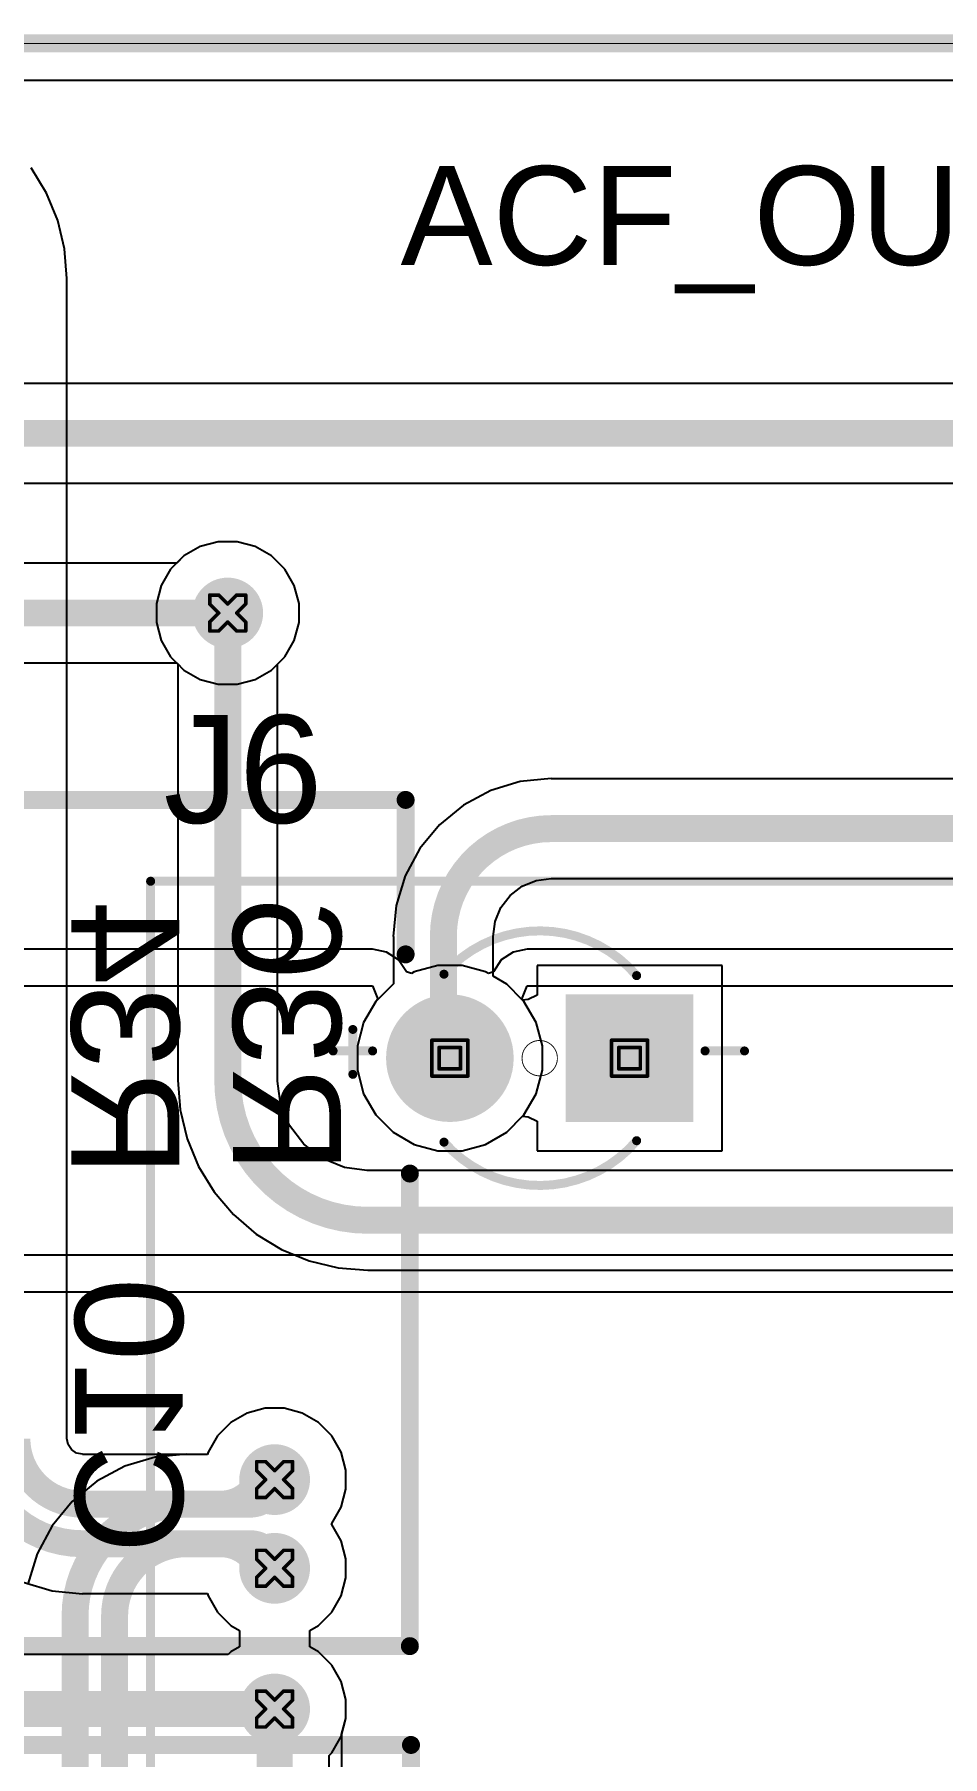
# Model space of a CAD drawing. Header units: inches. Extents: x 0 to 289, y 0 to 168.
# Drawn here: x 106.49 to 119.32, y 75.78 to 100.13 of the extents above; entities that cross this region are included whole.
import ezdxf

# ---------------------------------------------------------------- set-up
doc = ezdxf.new("R2010")
doc.units = ezdxf.units.IN
for name, color, linetype in [('Board Outline', 216, 'Continuous'), ('Bottom Layer', 5, 'Continuous'), ('Bottom Overlay', 54, 'Continuous'), ('Bottom Solder', 6, 'Continuous'), ('Dimension', 6, 'Continuous'), ('Drill Drawing', 1, 'Continuous'), ('Multi-Layer', 9, 'Continuous'), ('Pad Holes', 156, 'Continuous'), ('Top Layer', 1, 'Continuous'), ('Top Overlay', 2, 'Continuous'), ('Top Solder', 216, 'Continuous'), ('Via Holes', 16, 'Continuous')]:
    doc.layers.add(name, color=color, linetype=linetype)
doc.styles.add('Arial', font='', dxfattribs={"height": 0.2})
doc.styles.get('Arial').set_extended_font_data('Arial')

# ---------------------------------------------------------------- blocks, each defined once
blk = doc.blocks.new('TH_LED_3____50')
at = {"layer": 'Bottom Layer'}
blk.add_hatch(color=5, dxfattribs=at).paths.add_polyline_path([(-2.07, 0.8), (-0.47, 0.8), (-0.47, -0.8), (-2.07, -0.8)])
h = blk.add_hatch(color=5, dxfattribs=at)
edge = h.paths.add_edge_path()
edge.add_arc((1.27, 0), 0.8, 0, 360)
at = {"layer": 'Bottom Solder'}
blk.add_hatch(color=6, dxfattribs=at).paths.add_polyline_path([(-2.172, 0.902), (-0.368, 0.902), (-0.368, -0.902), (-2.172, -0.902)])
h = blk.add_hatch(color=6, dxfattribs=at)
edge = h.paths.add_edge_path()
edge.add_arc((1.27, 0), 0.902, 0, 360)
at = {"layer": 'Multi-Layer'}
blk.add_hatch(color=9, dxfattribs=at).paths.add_polyline_path([(-2.07, 0.8), (-0.47, 0.8), (-0.47, -0.8), (-2.07, -0.8)])
h = blk.add_hatch(color=9, dxfattribs=at)
edge = h.paths.add_edge_path()
edge.add_arc((1.27, 0), 0.8, 0, 360)
at = {"layer": 'Pad Holes'}
h = blk.add_hatch(color=7, dxfattribs=at)
edge = h.paths.add_edge_path()
edge.add_arc((-1.27, 0), 0.45, 0, 360)
h = blk.add_hatch(color=7, dxfattribs=at)
edge = h.paths.add_edge_path()
edge.add_arc((1.27, 0), 0.45, 0, 360)
at = {"layer": 'Top Layer'}
blk.add_hatch(color=1, dxfattribs=at).paths.add_polyline_path([(-2.07, 0.8), (-0.47, 0.8), (-0.47, -0.8), (-2.07, -0.8)])
h = blk.add_hatch(color=1, dxfattribs=at)
edge = h.paths.add_edge_path()
edge.add_arc((1.27, 0), 0.8, 0, 360)
at = {"layer": 'Top Solder'}
blk.add_hatch(color=216, dxfattribs=at).paths.add_polyline_path([(-2.172, 0.902), (-0.368, 0.902), (-0.368, -0.902), (-2.172, -0.902)])
h = blk.add_hatch(color=216, dxfattribs=at)
edge = h.paths.add_edge_path()
edge.add_arc((1.27, 0), 0.902, 0, 360)
at = {"layer": 'Top Overlay'}
for points in [[(-1.37, 1.167, 0.127, 0.127, -0.457336), (1.353, 1.187, 0.127, 0.127, 0)], [(2.642, 0.229, 0.127, 0.127, 0), (2.642, -0.406, 0.127, 0.127, 0)], [(-2.337, -0.102, 0.127, 0.127, 0), (-2.896, -0.102, 0.127, 0.127, 0)], [(2.921, -0.102, 0.127, 0.127, 0), (2.362, -0.102, 0.127, 0.127, 0)], [(1.353, -1.187, 0.127, 0.127, -0.457336), (-1.37, -1.167, 0.127, 0.127, 0)]]:
    blk.add_lwpolyline(points, format="xyseb", dxfattribs=at)
for points in [[(-1.402, 1.167, 0.0635, 0.0635, 1), (-1.338, 1.167, 0.0635, 0.0635, 1)], [(1.321, 1.187, 0.0635, 0.0635, 1), (1.385, 1.187, 0.0635, 0.0635, 1)], [(2.61, 0.229, 0.0635, 0.0635, 1), (2.673, 0.229, 0.0635, 0.0635, 1)], [(-2.927, -0.102, 0.0635, 0.0635, 1), (-2.864, -0.102, 0.0635, 0.0635, 1)], [(-2.369, -0.102, 0.0635, 0.0635, 1), (-2.305, -0.102, 0.0635, 0.0635, 1)], [(2.33, -0.102, 0.0635, 0.0635, 1), (2.394, -0.102, 0.0635, 0.0635, 1)], [(2.889, -0.102, 0.0635, 0.0635, 1), (2.953, -0.102, 0.0635, 0.0635, 1)], [(2.61, -0.406, 0.0635, 0.0635, 1), (2.673, -0.406, 0.0635, 0.0635, 1)], [(-1.402, -1.167, 0.0635, 0.0635, 1), (-1.338, -1.167, 0.0635, 0.0635, 1)], [(1.321, -1.187, 0.0635, 0.0635, 1), (1.385, -1.187, 0.0635, 0.0635, 1)]]:
    blk.add_lwpolyline(points, format="xyseb", close=True, dxfattribs=at)
blk = doc.blocks.new('NE8FBV_C5_LED_53')
at = {"layer": 'Top Overlay'}
for points in [[(-12.19, 14.021, 0.127, 0.127, 0), (12.91, 14.021, 0.127, 0.127, 0)], [(-12.19, -16.63, 0.127, 0.127, 0), (-12.19, 14.021, 0.127, 0.127, 0)]]:
    blk.add_lwpolyline(points, format="xyseb", dxfattribs=at)
blk.add_lwpolyline([(-12.222, 14.021, 0.0635, 0.0635, 1), (-12.158, 14.021, 0.0635, 0.0635, 1)], format="xyseb", close=True, dxfattribs=at)
blk.add_lwpolyline([(-12.222, 14.021, 0.0635, 0.0635, 1), (-12.158, 14.021, 0.0635, 0.0635, 1)], format="xyseb", close=True, dxfattribs=at)

msp = doc.modelspace()

# ---------------------------------------------------------------- hatches: boundary and pattern name
at = {"layer": 'Bottom Layer'}
h = msp.add_hatch(color=5, dxfattribs=at)
edge = h.paths.add_edge_path()
edge.add_arc((109.22, 91.948), 0.5, 0, 360)
h = msp.add_hatch(color=5, dxfattribs=at)
edge = h.paths.add_edge_path()
edge.add_arc((109.883, 79.697), 0.5, 0, 360)
h = msp.add_hatch(color=5, dxfattribs=at)
edge = h.paths.add_edge_path()
edge.add_arc((109.883, 78.443), 0.5, 0, 360)
h = msp.add_hatch(color=5, dxfattribs=at)
edge = h.paths.add_edge_path()
edge.add_arc((109.883, 76.454), 0.5, 0, 360)
at = {"layer": 'Top Layer'}
h = msp.add_hatch(color=1, dxfattribs=at)
edge = h.paths.add_edge_path()
edge.add_arc((109.22, 91.948), 0.5, 0, 360)
h = msp.add_hatch(color=1, dxfattribs=at)
edge = h.paths.add_edge_path()
edge.add_arc((109.883, 79.697), 0.5, 0, 360)
h = msp.add_hatch(color=1, dxfattribs=at)
edge = h.paths.add_edge_path()
edge.add_arc((109.883, 78.443), 0.5, 0, 360)
h = msp.add_hatch(color=1, dxfattribs=at)
edge = h.paths.add_edge_path()
edge.add_arc((109.883, 76.454), 0.5, 0, 360)
at = {"layer": 'Via Holes'}
h = msp.add_hatch(color=7, dxfattribs=at)
edge = h.paths.add_edge_path()
edge.add_arc((109.22, 91.948), 0.25, 0, 360)
h = msp.add_hatch(color=7, dxfattribs=at)
edge = h.paths.add_edge_path()
edge.add_arc((109.883, 79.697), 0.25, 0, 360)
h = msp.add_hatch(color=7, dxfattribs=at)
edge = h.paths.add_edge_path()
edge.add_arc((109.883, 78.443), 0.25, 0, 360)
h = msp.add_hatch(color=7, dxfattribs=at)
edge = h.paths.add_edge_path()
edge.add_arc((109.883, 76.454), 0.25, 0, 360)

# ---------------------------------------------------------------- linework, layer by layer
at = {"layer": 'Board Outline'}
msp.add_lwpolyline([(0, 100, 0.254, 0.254, 0), (145.27, 100, 0.254, 0.254, 0)], format="xyseb", dxfattribs=at)
at = {"layer": 'Bottom Layer'}
for p, q in [((82.934, 99.482), (144.752, 99.482)), ((127.459, 95.193), (91.521, 95.193)), ((91.521, 93.783), (127.459, 93.783)), ((108.601, 92.755), (108.499, 92.653)), ((108.831, 92.887), (108.601, 92.755)), ((109.087, 92.956), (108.831, 92.887)), ((109.353, 92.956), (109.087, 92.956)), ((109.609, 92.887), (109.353, 92.956)), ((109.839, 92.755), (109.609, 92.887)), ((110.027, 92.567), (109.839, 92.755)), ((108.499, 92.653), (87.081, 92.653)), ((110.159, 92.337), (110.027, 92.567)), ((110.228, 92.081), (110.159, 92.337)), ((110.228, 91.815), (110.228, 92.081)), ((110.159, 91.559), (110.228, 91.815)), ((110.027, 91.329), (110.159, 91.559)), ((109.839, 91.141), (110.027, 91.329)), ((87.081, 91.243), (108.499, 91.243)), ((108.499, 91.243), (108.601, 91.141)), ((108.601, 91.141), (108.831, 91.009)), ((109.609, 91.009), (109.839, 91.141)), ((108.831, 91.009), (109.087, 90.94)), ((109.087, 90.94), (109.353, 90.94)), ((109.353, 90.94), (109.609, 91.009)), ((111.267, 87.195), (91.862, 87.195)), ((111.465, 87.155), (111.267, 87.195)), ((111.633, 87.043), (111.465, 87.155)), ((113.255, 87.155), (113.087, 87.043)), ((113.453, 87.195), (113.255, 87.155)), ((113.454, 87.195), (113.453, 87.195)), ((126.759, 87.195), (113.454, 87.195)), ((111.745, 86.875), (111.633, 87.043)), ((112.188, 86.963), (111.855, 86.874)), ((112.532, 86.963), (112.188, 86.963)), ((112.865, 86.874), (112.532, 86.963)), ((113.087, 87.043), (112.975, 86.875)), ((91.862, 86.677), (111.267, 86.677)), ((111.267, 86.677), (111.344, 86.489)), ((111.816, 86.851), (111.745, 86.875)), ((111.855, 86.874), (111.816, 86.851)), ((112.904, 86.851), (112.865, 86.874)), ((112.975, 86.875), (112.904, 86.851)), ((113.376, 86.489), (113.453, 86.677)), ((113.453, 86.677), (126.759, 86.677)), ((111.313, 86.458), (111.141, 86.16)), ((111.344, 86.489), (111.313, 86.458)), ((113.407, 86.458), (113.376, 86.489)), ((113.579, 86.16), (113.407, 86.458)), ((111.141, 86.16), (111.052, 85.827)), ((113.668, 85.827), (113.579, 86.16)), ((111.052, 85.827), (111.052, 85.483)), ((113.668, 85.483), (113.668, 85.827)), ((111.052, 85.483), (111.141, 85.15)), ((113.579, 85.15), (113.668, 85.483)), ((111.141, 85.15), (111.313, 84.852)), ((113.407, 84.852), (113.579, 85.15)), ((111.313, 84.852), (111.557, 84.608)), ((113.163, 84.608), (113.407, 84.852)), ((111.557, 84.608), (111.855, 84.436)), ((112.865, 84.436), (113.163, 84.608)), ((111.855, 84.436), (112.188, 84.347)), ((112.188, 84.347), (112.532, 84.347)), ((112.532, 84.347), (112.865, 84.436)), ((126.81, 82.868), (94.377, 82.868)), ((94.377, 82.35), (123.384, 82.35)), ((109.494, 80.637), (109.264, 80.504)), ((109.75, 80.705), (109.494, 80.637)), ((110.016, 80.705), (109.75, 80.705)), ((110.272, 80.637), (110.016, 80.705)), ((110.502, 80.504), (110.272, 80.637)), ((109.264, 80.504), (109.076, 80.316)), ((110.69, 80.316), (110.502, 80.504)), ((109.076, 80.316), (108.944, 80.086)), ((110.822, 80.086), (110.69, 80.316)), ((107.763, 79.885), (107.368, 79.674)), ((108.192, 80.015), (107.763, 79.885)), ((108.638, 80.059), (108.192, 80.015)), ((108.638, 80.054), (108.638, 80.059)), ((108.935, 80.054), (108.638, 80.054)), ((108.944, 80.086), (108.935, 80.054)), ((110.891, 79.83), (110.822, 80.086)), ((107.368, 79.674), (107.022, 79.389)), ((110.891, 79.564), (110.891, 79.83)), ((107.022, 79.389), (106.737, 79.043)), ((110.822, 79.308), (110.891, 79.564)), ((110.69, 79.078), (110.822, 79.308)), ((106.737, 79.043), (106.526, 78.648)), ((110.682, 79.07), (110.69, 79.078)), ((110.69, 79.062), (110.682, 79.07)), ((110.822, 78.832), (110.69, 79.062)), ((106.526, 78.648), (106.396, 78.219)), ((110.891, 78.576), (110.822, 78.832)), ((110.891, 78.31), (110.891, 78.576)), ((110.822, 78.054), (110.891, 78.31)), ((110.69, 77.824), (110.822, 78.054)), ((110.502, 77.637), (110.69, 77.824)), ((110.379, 77.566), (110.502, 77.637)), ((110.379, 77.331), (110.379, 77.566)), ((110.502, 77.261), (110.379, 77.331)), ((110.69, 77.073), (110.502, 77.261)), ((110.822, 76.843), (110.69, 77.073)), ((110.891, 76.587), (110.822, 76.843)), ((110.891, 76.321), (110.891, 76.587)), ((110.83, 76.092), (110.891, 76.321)), ((110.835, 76.084), (110.83, 76.092)), ((110.835, 74.306), (110.835, 76.084)), ((110.835, 76.084), (110.835, 76.084))]:
    msp.add_line(p, q, dxfattribs=at)
for points in [[(90.8, 94.488, 0.381, 0.381, 0), (127.459, 94.488, 0.381, 0.381, 0)], [(86.36, 91.948, 0.381, 0.381, 0), (109.22, 91.948, 0.381, 0.381, 0)], [(109.883, 79.697, 0.381, 0.381, -0.414214), (109.535, 79.35, 0.381, 0.381, 0)], [(107.062, 77.773, 0.381, 0.381, -0.414214), (108.638, 79.35, 0.381, 0.381, 0)], [(108.638, 79.35, 0.381, 0.381, 0), (109.535, 79.35, 0.381, 0.381, 0)], [(107.621, 77.773, 0.381, 0.381, -0.414214), (108.638, 78.791, 0.381, 0.381, 0)], [(108.638, 78.791, 0.381, 0.381, 0), (109.535, 78.791, 0.381, 0.381, 0)], [(109.535, 78.791, 0.381, 0.381, -0.414214), (109.883, 78.443, 0.381, 0.381, 0)], [(107.062, 75.576, 0.381, 0.381, 0), (107.062, 77.773, 0.381, 0.381, 0)], [(107.621, 75.576, 0.381, 0.381, 0), (107.621, 77.773, 0.381, 0.381, 0)], [(109.883, 75.195, 0.508, 0.508, 0), (109.883, 76.454, 0.508, 0.508, 0)]]:
    msp.add_lwpolyline(points, format="xyseb", dxfattribs=at)
for points in [[(109.125, 91.948, 0.191, 0.191, 1), (109.315, 91.948, 0.191, 0.191, 1)], [(109.788, 79.697, 0.191, 0.191, 1), (109.978, 79.697, 0.191, 0.191, 1)], [(108.543, 79.35, 0.191, 0.191, 1), (108.734, 79.35, 0.191, 0.191, 1)], [(108.543, 79.35, 0.191, 0.191, 1), (108.734, 79.35, 0.191, 0.191, 1)], [(109.44, 79.35, 0.191, 0.191, 1), (109.631, 79.35, 0.191, 0.191, 1)], [(109.44, 79.35, 0.191, 0.191, 1), (109.631, 79.35, 0.191, 0.191, 1)], [(108.543, 78.791, 0.191, 0.191, 1), (108.734, 78.791, 0.191, 0.191, 1)], [(108.543, 78.791, 0.191, 0.191, 1), (108.734, 78.791, 0.191, 0.191, 1)], [(109.44, 78.791, 0.191, 0.191, 1), (109.631, 78.791, 0.191, 0.191, 1)], [(109.44, 78.791, 0.191, 0.191, 1), (109.631, 78.791, 0.191, 0.191, 1)], [(109.788, 78.443, 0.191, 0.191, 1), (109.978, 78.443, 0.191, 0.191, 1)], [(106.966, 77.773, 0.191, 0.191, 1), (107.157, 77.773, 0.191, 0.191, 1)], [(106.966, 77.773, 0.191, 0.191, 1), (107.157, 77.773, 0.191, 0.191, 1)], [(107.525, 77.773, 0.191, 0.191, 1), (107.716, 77.773, 0.191, 0.191, 1)], [(107.525, 77.773, 0.191, 0.191, 1), (107.716, 77.773, 0.191, 0.191, 1)], [(109.756, 76.454, 0.254, 0.254, 1), (110.01, 76.454, 0.254, 0.254, 1)]]:
    msp.add_lwpolyline(points, format="xyseb", close=True, dxfattribs=at)
at = {"layer": 'Bottom Overlay'}
for points in [[(87.249, 89.306, 0.254, 0.254, 0), (111.735, 89.306, 0.254, 0.254, 0)], [(111.735, 87.122, 0.254, 0.254, 0), (111.735, 89.306, 0.254, 0.254, 0)], [(111.794, 77.343, 0.254, 0.254, 0), (111.794, 84.024, 0.254, 0.254, 0)], [(87.249, 77.343, 0.254, 0.254, 0), (111.794, 77.343, 0.254, 0.254, 0)], [(96.215, 75.946, 0.254, 0.254, 0), (111.811, 75.946, 0.254, 0.254, 0)], [(111.811, 69.926, 0.254, 0.254, 0), (111.811, 75.946, 0.254, 0.254, 0)]]:
    msp.add_lwpolyline(points, format="xyseb", dxfattribs=at)
for points in [[(111.671, 89.306, 0.127, 0.127, 1), (111.798, 89.306, 0.127, 0.127, 1)], [(111.671, 89.306, 0.127, 0.127, 1), (111.798, 89.306, 0.127, 0.127, 1)], [(111.671, 87.122, 0.127, 0.127, 1), (111.798, 87.122, 0.127, 0.127, 1)], [(111.731, 84.024, 0.127, 0.127, 1), (111.858, 84.024, 0.127, 0.127, 1)], [(111.731, 77.343, 0.127, 0.127, 1), (111.858, 77.343, 0.127, 0.127, 1)], [(111.731, 77.343, 0.127, 0.127, 1), (111.858, 77.343, 0.127, 0.127, 1)], [(111.747, 75.946, 0.127, 0.127, 1), (111.874, 75.946, 0.127, 0.127, 1)], [(111.747, 75.946, 0.127, 0.127, 1), (111.874, 75.946, 0.127, 0.127, 1)]]:
    msp.add_lwpolyline(points, format="xyseb", close=True, dxfattribs=at)
at = {"layer": 'Dimension'}
msp.add_lwpolyline([(0, 100, 0.0127, 0.0127, 0), (145.27, 100, 0.0127, 0.0127, 0)], format="xyseb", dxfattribs=at)
for points in [[(113.88, 85.655, 0.0127, 0.0127, 1), (113.38, 85.655, 0.0127, 0.0127, 1)], [(113.377, 85.655, 0.00635, 0.00635, 1), (113.383, 85.655, 0.00635, 0.00635, 1)], [(113.877, 85.655, 0.00635, 0.00635, 1), (113.883, 85.655, 0.00635, 0.00635, 1)]]:
    msp.add_lwpolyline(points, format="xyseb", close=True, dxfattribs=at)
at = {"layer": 'Drill Drawing'}
for points in [[(108.966, 92.075, 0.0508, 0.0508, 0), (108.966, 92.202, 0.0508, 0.0508, 0)], [(108.966, 92.202, 0.0508, 0.0508, 0), (109.093, 92.202, 0.0508, 0.0508, 0)], [(108.966, 92.075, 0.0508, 0.0508, 0), (109.093, 91.948, 0.0508, 0.0508, 0)], [(109.093, 92.202, 0.0508, 0.0508, 0), (109.22, 92.075, 0.0508, 0.0508, 0)], [(109.22, 92.075, 0.0508, 0.0508, 0), (109.347, 92.202, 0.0508, 0.0508, 0)], [(109.347, 92.202, 0.0508, 0.0508, 0), (109.474, 92.202, 0.0508, 0.0508, 0)], [(109.347, 91.948, 0.0508, 0.0508, 0), (109.474, 92.075, 0.0508, 0.0508, 0)], [(109.474, 92.075, 0.0508, 0.0508, 0), (109.474, 92.202, 0.0508, 0.0508, 0)], [(108.966, 91.821, 0.0508, 0.0508, 0), (109.093, 91.948, 0.0508, 0.0508, 0)], [(108.966, 91.694, 0.0508, 0.0508, 0), (108.966, 91.821, 0.0508, 0.0508, 0)], [(109.093, 91.694, 0.0508, 0.0508, 0), (109.22, 91.821, 0.0508, 0.0508, 0)], [(109.22, 91.821, 0.0508, 0.0508, 0), (109.347, 91.694, 0.0508, 0.0508, 0)], [(109.347, 91.948, 0.0508, 0.0508, 0), (109.474, 91.821, 0.0508, 0.0508, 0)], [(109.474, 91.694, 0.0508, 0.0508, 0), (109.474, 91.821, 0.0508, 0.0508, 0)], [(108.966, 91.694, 0.0508, 0.0508, 0), (109.093, 91.694, 0.0508, 0.0508, 0)], [(109.347, 91.694, 0.0508, 0.0508, 0), (109.474, 91.694, 0.0508, 0.0508, 0)], [(112.106, 85.909, 0.0508, 0.0508, 0), (112.614, 85.909, 0.0508, 0.0508, 0)], [(112.106, 85.401, 0.0508, 0.0508, 0), (112.106, 85.909, 0.0508, 0.0508, 0)], [(112.208, 85.807, 0.0508, 0.0508, 0), (112.512, 85.807, 0.0508, 0.0508, 0)], [(112.208, 85.503, 0.0508, 0.0508, 0), (112.208, 85.807, 0.0508, 0.0508, 0)], [(112.512, 85.503, 0.0508, 0.0508, 0), (112.512, 85.807, 0.0508, 0.0508, 0)], [(112.614, 85.401, 0.0508, 0.0508, 0), (112.614, 85.909, 0.0508, 0.0508, 0)], [(114.646, 85.909, 0.0508, 0.0508, 0), (115.154, 85.909, 0.0508, 0.0508, 0)], [(114.646, 85.401, 0.0508, 0.0508, 0), (114.646, 85.909, 0.0508, 0.0508, 0)], [(114.748, 85.807, 0.0508, 0.0508, 0), (115.052, 85.807, 0.0508, 0.0508, 0)], [(114.748, 85.503, 0.0508, 0.0508, 0), (114.748, 85.807, 0.0508, 0.0508, 0)], [(115.052, 85.503, 0.0508, 0.0508, 0), (115.052, 85.807, 0.0508, 0.0508, 0)], [(115.154, 85.401, 0.0508, 0.0508, 0), (115.154, 85.909, 0.0508, 0.0508, 0)], [(112.208, 85.503, 0.0508, 0.0508, 0), (112.512, 85.503, 0.0508, 0.0508, 0)], [(114.748, 85.503, 0.0508, 0.0508, 0), (115.052, 85.503, 0.0508, 0.0508, 0)], [(112.106, 85.401, 0.0508, 0.0508, 0), (112.614, 85.401, 0.0508, 0.0508, 0)], [(114.646, 85.401, 0.0508, 0.0508, 0), (115.154, 85.401, 0.0508, 0.0508, 0)], [(109.629, 79.824, 0.0508, 0.0508, 0), (109.629, 79.951, 0.0508, 0.0508, 0)], [(109.629, 79.951, 0.0508, 0.0508, 0), (109.756, 79.951, 0.0508, 0.0508, 0)], [(109.756, 79.951, 0.0508, 0.0508, 0), (109.883, 79.824, 0.0508, 0.0508, 0)], [(109.883, 79.824, 0.0508, 0.0508, 0), (110.01, 79.951, 0.0508, 0.0508, 0)], [(110.01, 79.951, 0.0508, 0.0508, 0), (110.137, 79.951, 0.0508, 0.0508, 0)], [(110.137, 79.824, 0.0508, 0.0508, 0), (110.137, 79.951, 0.0508, 0.0508, 0)], [(109.629, 79.824, 0.0508, 0.0508, 0), (109.756, 79.697, 0.0508, 0.0508, 0)], [(109.629, 79.57, 0.0508, 0.0508, 0), (109.756, 79.697, 0.0508, 0.0508, 0)], [(110.01, 79.697, 0.0508, 0.0508, 0), (110.137, 79.824, 0.0508, 0.0508, 0)], [(110.01, 79.697, 0.0508, 0.0508, 0), (110.137, 79.57, 0.0508, 0.0508, 0)], [(109.629, 79.443, 0.0508, 0.0508, 0), (109.629, 79.57, 0.0508, 0.0508, 0)], [(109.629, 79.443, 0.0508, 0.0508, 0), (109.756, 79.443, 0.0508, 0.0508, 0)], [(109.756, 79.443, 0.0508, 0.0508, 0), (109.883, 79.57, 0.0508, 0.0508, 0)], [(109.883, 79.57, 0.0508, 0.0508, 0), (110.01, 79.443, 0.0508, 0.0508, 0)], [(110.01, 79.443, 0.0508, 0.0508, 0), (110.137, 79.443, 0.0508, 0.0508, 0)], [(110.137, 79.443, 0.0508, 0.0508, 0), (110.137, 79.57, 0.0508, 0.0508, 0)], [(109.629, 78.57, 0.0508, 0.0508, 0), (109.629, 78.697, 0.0508, 0.0508, 0)], [(109.629, 78.697, 0.0508, 0.0508, 0), (109.756, 78.697, 0.0508, 0.0508, 0)], [(109.756, 78.697, 0.0508, 0.0508, 0), (109.883, 78.57, 0.0508, 0.0508, 0)], [(109.883, 78.57, 0.0508, 0.0508, 0), (110.01, 78.697, 0.0508, 0.0508, 0)], [(110.01, 78.697, 0.0508, 0.0508, 0), (110.137, 78.697, 0.0508, 0.0508, 0)], [(110.137, 78.57, 0.0508, 0.0508, 0), (110.137, 78.697, 0.0508, 0.0508, 0)], [(109.629, 78.57, 0.0508, 0.0508, 0), (109.756, 78.443, 0.0508, 0.0508, 0)], [(109.629, 78.316, 0.0508, 0.0508, 0), (109.756, 78.443, 0.0508, 0.0508, 0)], [(110.01, 78.443, 0.0508, 0.0508, 0), (110.137, 78.57, 0.0508, 0.0508, 0)], [(110.01, 78.443, 0.0508, 0.0508, 0), (110.137, 78.316, 0.0508, 0.0508, 0)], [(109.629, 78.189, 0.0508, 0.0508, 0), (109.629, 78.316, 0.0508, 0.0508, 0)], [(109.629, 78.189, 0.0508, 0.0508, 0), (109.756, 78.189, 0.0508, 0.0508, 0)], [(109.756, 78.189, 0.0508, 0.0508, 0), (109.883, 78.316, 0.0508, 0.0508, 0)], [(109.883, 78.316, 0.0508, 0.0508, 0), (110.01, 78.189, 0.0508, 0.0508, 0)], [(110.01, 78.189, 0.0508, 0.0508, 0), (110.137, 78.189, 0.0508, 0.0508, 0)], [(110.137, 78.189, 0.0508, 0.0508, 0), (110.137, 78.316, 0.0508, 0.0508, 0)], [(109.629, 76.581, 0.0508, 0.0508, 0), (109.629, 76.708, 0.0508, 0.0508, 0)], [(109.629, 76.708, 0.0508, 0.0508, 0), (109.756, 76.708, 0.0508, 0.0508, 0)], [(109.756, 76.708, 0.0508, 0.0508, 0), (109.883, 76.581, 0.0508, 0.0508, 0)], [(109.883, 76.581, 0.0508, 0.0508, 0), (110.01, 76.708, 0.0508, 0.0508, 0)], [(110.01, 76.708, 0.0508, 0.0508, 0), (110.137, 76.708, 0.0508, 0.0508, 0)], [(110.137, 76.581, 0.0508, 0.0508, 0), (110.137, 76.708, 0.0508, 0.0508, 0)], [(109.629, 76.581, 0.0508, 0.0508, 0), (109.756, 76.454, 0.0508, 0.0508, 0)], [(109.629, 76.327, 0.0508, 0.0508, 0), (109.756, 76.454, 0.0508, 0.0508, 0)], [(110.01, 76.454, 0.0508, 0.0508, 0), (110.137, 76.581, 0.0508, 0.0508, 0)], [(110.01, 76.454, 0.0508, 0.0508, 0), (110.137, 76.327, 0.0508, 0.0508, 0)], [(109.629, 76.2, 0.0508, 0.0508, 0), (109.629, 76.327, 0.0508, 0.0508, 0)], [(109.629, 76.2, 0.0508, 0.0508, 0), (109.756, 76.2, 0.0508, 0.0508, 0)], [(109.756, 76.2, 0.0508, 0.0508, 0), (109.883, 76.327, 0.0508, 0.0508, 0)], [(109.883, 76.327, 0.0508, 0.0508, 0), (110.01, 76.2, 0.0508, 0.0508, 0)], [(110.01, 76.2, 0.0508, 0.0508, 0), (110.137, 76.2, 0.0508, 0.0508, 0)], [(110.137, 76.2, 0.0508, 0.0508, 0), (110.137, 76.327, 0.0508, 0.0508, 0)]]:
    msp.add_lwpolyline(points, format="xyseb", dxfattribs=at)
for points in [[(108.953, 92.202, 0.0254, 0.0254, 1), (108.979, 92.202, 0.0254, 0.0254, 1)], [(108.953, 92.202, 0.0254, 0.0254, 1), (108.979, 92.202, 0.0254, 0.0254, 1)], [(108.953, 92.075, 0.0254, 0.0254, 1), (108.979, 92.075, 0.0254, 0.0254, 1)], [(108.953, 92.075, 0.0254, 0.0254, 1), (108.979, 92.075, 0.0254, 0.0254, 1)], [(109.08, 92.202, 0.0254, 0.0254, 1), (109.106, 92.202, 0.0254, 0.0254, 1)], [(109.08, 92.202, 0.0254, 0.0254, 1), (109.106, 92.202, 0.0254, 0.0254, 1)], [(109.207, 92.075, 0.0254, 0.0254, 1), (109.233, 92.075, 0.0254, 0.0254, 1)], [(109.207, 92.075, 0.0254, 0.0254, 1), (109.233, 92.075, 0.0254, 0.0254, 1)], [(109.334, 92.202, 0.0254, 0.0254, 1), (109.36, 92.202, 0.0254, 0.0254, 1)], [(109.334, 92.202, 0.0254, 0.0254, 1), (109.36, 92.202, 0.0254, 0.0254, 1)], [(109.461, 92.202, 0.0254, 0.0254, 1), (109.487, 92.202, 0.0254, 0.0254, 1)], [(109.461, 92.202, 0.0254, 0.0254, 1), (109.487, 92.202, 0.0254, 0.0254, 1)], [(109.461, 92.075, 0.0254, 0.0254, 1), (109.487, 92.075, 0.0254, 0.0254, 1)], [(109.461, 92.075, 0.0254, 0.0254, 1), (109.487, 92.075, 0.0254, 0.0254, 1)], [(108.953, 91.821, 0.0254, 0.0254, 1), (108.979, 91.821, 0.0254, 0.0254, 1)], [(108.953, 91.821, 0.0254, 0.0254, 1), (108.979, 91.821, 0.0254, 0.0254, 1)], [(109.08, 91.948, 0.0254, 0.0254, 1), (109.106, 91.948, 0.0254, 0.0254, 1)], [(109.08, 91.948, 0.0254, 0.0254, 1), (109.106, 91.948, 0.0254, 0.0254, 1)], [(109.207, 91.821, 0.0254, 0.0254, 1), (109.233, 91.821, 0.0254, 0.0254, 1)], [(109.207, 91.821, 0.0254, 0.0254, 1), (109.233, 91.821, 0.0254, 0.0254, 1)], [(109.334, 91.948, 0.0254, 0.0254, 1), (109.36, 91.948, 0.0254, 0.0254, 1)], [(109.334, 91.948, 0.0254, 0.0254, 1), (109.36, 91.948, 0.0254, 0.0254, 1)], [(109.461, 91.821, 0.0254, 0.0254, 1), (109.487, 91.821, 0.0254, 0.0254, 1)], [(109.461, 91.821, 0.0254, 0.0254, 1), (109.487, 91.821, 0.0254, 0.0254, 1)], [(108.953, 91.694, 0.0254, 0.0254, 1), (108.979, 91.694, 0.0254, 0.0254, 1)], [(108.953, 91.694, 0.0254, 0.0254, 1), (108.979, 91.694, 0.0254, 0.0254, 1)], [(109.08, 91.694, 0.0254, 0.0254, 1), (109.106, 91.694, 0.0254, 0.0254, 1)], [(109.08, 91.694, 0.0254, 0.0254, 1), (109.106, 91.694, 0.0254, 0.0254, 1)], [(109.334, 91.694, 0.0254, 0.0254, 1), (109.36, 91.694, 0.0254, 0.0254, 1)], [(109.334, 91.694, 0.0254, 0.0254, 1), (109.36, 91.694, 0.0254, 0.0254, 1)], [(109.461, 91.694, 0.0254, 0.0254, 1), (109.487, 91.694, 0.0254, 0.0254, 1)], [(109.461, 91.694, 0.0254, 0.0254, 1), (109.487, 91.694, 0.0254, 0.0254, 1)], [(112.093, 85.909, 0.0254, 0.0254, 1), (112.119, 85.909, 0.0254, 0.0254, 1)], [(112.093, 85.909, 0.0254, 0.0254, 1), (112.119, 85.909, 0.0254, 0.0254, 1)], [(112.195, 85.807, 0.0254, 0.0254, 1), (112.22, 85.807, 0.0254, 0.0254, 1)], [(112.195, 85.807, 0.0254, 0.0254, 1), (112.22, 85.807, 0.0254, 0.0254, 1)], [(112.5, 85.807, 0.0254, 0.0254, 1), (112.525, 85.807, 0.0254, 0.0254, 1)], [(112.5, 85.807, 0.0254, 0.0254, 1), (112.525, 85.807, 0.0254, 0.0254, 1)], [(112.601, 85.909, 0.0254, 0.0254, 1), (112.627, 85.909, 0.0254, 0.0254, 1)], [(112.601, 85.909, 0.0254, 0.0254, 1), (112.627, 85.909, 0.0254, 0.0254, 1)], [(114.633, 85.909, 0.0254, 0.0254, 1), (114.659, 85.909, 0.0254, 0.0254, 1)], [(114.633, 85.909, 0.0254, 0.0254, 1), (114.659, 85.909, 0.0254, 0.0254, 1)], [(114.735, 85.807, 0.0254, 0.0254, 1), (114.76, 85.807, 0.0254, 0.0254, 1)], [(114.735, 85.807, 0.0254, 0.0254, 1), (114.76, 85.807, 0.0254, 0.0254, 1)], [(115.04, 85.807, 0.0254, 0.0254, 1), (115.065, 85.807, 0.0254, 0.0254, 1)], [(115.04, 85.807, 0.0254, 0.0254, 1), (115.065, 85.807, 0.0254, 0.0254, 1)], [(115.141, 85.909, 0.0254, 0.0254, 1), (115.167, 85.909, 0.0254, 0.0254, 1)], [(115.141, 85.909, 0.0254, 0.0254, 1), (115.167, 85.909, 0.0254, 0.0254, 1)], [(112.195, 85.503, 0.0254, 0.0254, 1), (112.22, 85.503, 0.0254, 0.0254, 1)], [(112.195, 85.503, 0.0254, 0.0254, 1), (112.22, 85.503, 0.0254, 0.0254, 1)], [(112.5, 85.503, 0.0254, 0.0254, 1), (112.525, 85.503, 0.0254, 0.0254, 1)], [(112.5, 85.503, 0.0254, 0.0254, 1), (112.525, 85.503, 0.0254, 0.0254, 1)], [(114.735, 85.503, 0.0254, 0.0254, 1), (114.76, 85.503, 0.0254, 0.0254, 1)], [(114.735, 85.503, 0.0254, 0.0254, 1), (114.76, 85.503, 0.0254, 0.0254, 1)], [(115.04, 85.503, 0.0254, 0.0254, 1), (115.065, 85.503, 0.0254, 0.0254, 1)], [(115.04, 85.503, 0.0254, 0.0254, 1), (115.065, 85.503, 0.0254, 0.0254, 1)], [(112.093, 85.401, 0.0254, 0.0254, 1), (112.119, 85.401, 0.0254, 0.0254, 1)], [(112.093, 85.401, 0.0254, 0.0254, 1), (112.119, 85.401, 0.0254, 0.0254, 1)], [(112.601, 85.401, 0.0254, 0.0254, 1), (112.627, 85.401, 0.0254, 0.0254, 1)], [(112.601, 85.401, 0.0254, 0.0254, 1), (112.627, 85.401, 0.0254, 0.0254, 1)], [(114.633, 85.401, 0.0254, 0.0254, 1), (114.659, 85.401, 0.0254, 0.0254, 1)], [(114.633, 85.401, 0.0254, 0.0254, 1), (114.659, 85.401, 0.0254, 0.0254, 1)], [(115.141, 85.401, 0.0254, 0.0254, 1), (115.167, 85.401, 0.0254, 0.0254, 1)], [(115.141, 85.401, 0.0254, 0.0254, 1), (115.167, 85.401, 0.0254, 0.0254, 1)], [(109.616, 79.951, 0.0254, 0.0254, 1), (109.642, 79.951, 0.0254, 0.0254, 1)], [(109.616, 79.951, 0.0254, 0.0254, 1), (109.642, 79.951, 0.0254, 0.0254, 1)], [(109.743, 79.951, 0.0254, 0.0254, 1), (109.769, 79.951, 0.0254, 0.0254, 1)], [(109.743, 79.951, 0.0254, 0.0254, 1), (109.769, 79.951, 0.0254, 0.0254, 1)], [(109.997, 79.951, 0.0254, 0.0254, 1), (110.023, 79.951, 0.0254, 0.0254, 1)], [(109.997, 79.951, 0.0254, 0.0254, 1), (110.023, 79.951, 0.0254, 0.0254, 1)], [(110.124, 79.951, 0.0254, 0.0254, 1), (110.15, 79.951, 0.0254, 0.0254, 1)], [(110.124, 79.951, 0.0254, 0.0254, 1), (110.15, 79.951, 0.0254, 0.0254, 1)], [(109.616, 79.824, 0.0254, 0.0254, 1), (109.642, 79.824, 0.0254, 0.0254, 1)], [(109.616, 79.824, 0.0254, 0.0254, 1), (109.642, 79.824, 0.0254, 0.0254, 1)], [(109.743, 79.697, 0.0254, 0.0254, 1), (109.769, 79.697, 0.0254, 0.0254, 1)], [(109.743, 79.697, 0.0254, 0.0254, 1), (109.769, 79.697, 0.0254, 0.0254, 1)], [(109.87, 79.824, 0.0254, 0.0254, 1), (109.896, 79.824, 0.0254, 0.0254, 1)], [(109.87, 79.824, 0.0254, 0.0254, 1), (109.896, 79.824, 0.0254, 0.0254, 1)], [(109.997, 79.697, 0.0254, 0.0254, 1), (110.023, 79.697, 0.0254, 0.0254, 1)], [(109.997, 79.697, 0.0254, 0.0254, 1), (110.023, 79.697, 0.0254, 0.0254, 1)], [(110.124, 79.824, 0.0254, 0.0254, 1), (110.15, 79.824, 0.0254, 0.0254, 1)], [(110.124, 79.824, 0.0254, 0.0254, 1), (110.15, 79.824, 0.0254, 0.0254, 1)], [(109.616, 79.57, 0.0254, 0.0254, 1), (109.642, 79.57, 0.0254, 0.0254, 1)], [(109.616, 79.57, 0.0254, 0.0254, 1), (109.642, 79.57, 0.0254, 0.0254, 1)], [(109.616, 79.443, 0.0254, 0.0254, 1), (109.642, 79.443, 0.0254, 0.0254, 1)], [(109.616, 79.443, 0.0254, 0.0254, 1), (109.642, 79.443, 0.0254, 0.0254, 1)], [(109.743, 79.443, 0.0254, 0.0254, 1), (109.769, 79.443, 0.0254, 0.0254, 1)], [(109.743, 79.443, 0.0254, 0.0254, 1), (109.769, 79.443, 0.0254, 0.0254, 1)], [(109.87, 79.57, 0.0254, 0.0254, 1), (109.896, 79.57, 0.0254, 0.0254, 1)], [(109.87, 79.57, 0.0254, 0.0254, 1), (109.896, 79.57, 0.0254, 0.0254, 1)], [(109.997, 79.443, 0.0254, 0.0254, 1), (110.023, 79.443, 0.0254, 0.0254, 1)], [(109.997, 79.443, 0.0254, 0.0254, 1), (110.023, 79.443, 0.0254, 0.0254, 1)], [(110.124, 79.57, 0.0254, 0.0254, 1), (110.15, 79.57, 0.0254, 0.0254, 1)], [(110.124, 79.57, 0.0254, 0.0254, 1), (110.15, 79.57, 0.0254, 0.0254, 1)], [(110.124, 79.443, 0.0254, 0.0254, 1), (110.15, 79.443, 0.0254, 0.0254, 1)], [(110.124, 79.443, 0.0254, 0.0254, 1), (110.15, 79.443, 0.0254, 0.0254, 1)], [(109.616, 78.697, 0.0254, 0.0254, 1), (109.642, 78.697, 0.0254, 0.0254, 1)], [(109.616, 78.697, 0.0254, 0.0254, 1), (109.642, 78.697, 0.0254, 0.0254, 1)], [(109.743, 78.697, 0.0254, 0.0254, 1), (109.769, 78.697, 0.0254, 0.0254, 1)], [(109.743, 78.697, 0.0254, 0.0254, 1), (109.769, 78.697, 0.0254, 0.0254, 1)], [(109.997, 78.697, 0.0254, 0.0254, 1), (110.023, 78.697, 0.0254, 0.0254, 1)], [(109.997, 78.697, 0.0254, 0.0254, 1), (110.023, 78.697, 0.0254, 0.0254, 1)], [(110.124, 78.697, 0.0254, 0.0254, 1), (110.15, 78.697, 0.0254, 0.0254, 1)], [(110.124, 78.697, 0.0254, 0.0254, 1), (110.15, 78.697, 0.0254, 0.0254, 1)], [(109.616, 78.57, 0.0254, 0.0254, 1), (109.642, 78.57, 0.0254, 0.0254, 1)], [(109.616, 78.57, 0.0254, 0.0254, 1), (109.642, 78.57, 0.0254, 0.0254, 1)], [(109.743, 78.443, 0.0254, 0.0254, 1), (109.769, 78.443, 0.0254, 0.0254, 1)], [(109.743, 78.443, 0.0254, 0.0254, 1), (109.769, 78.443, 0.0254, 0.0254, 1)], [(109.87, 78.57, 0.0254, 0.0254, 1), (109.896, 78.57, 0.0254, 0.0254, 1)], [(109.87, 78.57, 0.0254, 0.0254, 1), (109.896, 78.57, 0.0254, 0.0254, 1)], [(109.997, 78.443, 0.0254, 0.0254, 1), (110.023, 78.443, 0.0254, 0.0254, 1)], [(109.997, 78.443, 0.0254, 0.0254, 1), (110.023, 78.443, 0.0254, 0.0254, 1)], [(110.124, 78.57, 0.0254, 0.0254, 1), (110.15, 78.57, 0.0254, 0.0254, 1)], [(110.124, 78.57, 0.0254, 0.0254, 1), (110.15, 78.57, 0.0254, 0.0254, 1)], [(109.616, 78.316, 0.0254, 0.0254, 1), (109.642, 78.316, 0.0254, 0.0254, 1)], [(109.616, 78.316, 0.0254, 0.0254, 1), (109.642, 78.316, 0.0254, 0.0254, 1)], [(109.616, 78.189, 0.0254, 0.0254, 1), (109.642, 78.189, 0.0254, 0.0254, 1)], [(109.616, 78.189, 0.0254, 0.0254, 1), (109.642, 78.189, 0.0254, 0.0254, 1)], [(109.743, 78.189, 0.0254, 0.0254, 1), (109.769, 78.189, 0.0254, 0.0254, 1)], [(109.743, 78.189, 0.0254, 0.0254, 1), (109.769, 78.189, 0.0254, 0.0254, 1)], [(109.87, 78.316, 0.0254, 0.0254, 1), (109.896, 78.316, 0.0254, 0.0254, 1)], [(109.87, 78.316, 0.0254, 0.0254, 1), (109.896, 78.316, 0.0254, 0.0254, 1)], [(109.997, 78.189, 0.0254, 0.0254, 1), (110.023, 78.189, 0.0254, 0.0254, 1)], [(109.997, 78.189, 0.0254, 0.0254, 1), (110.023, 78.189, 0.0254, 0.0254, 1)], [(110.124, 78.316, 0.0254, 0.0254, 1), (110.15, 78.316, 0.0254, 0.0254, 1)], [(110.124, 78.316, 0.0254, 0.0254, 1), (110.15, 78.316, 0.0254, 0.0254, 1)], [(110.124, 78.189, 0.0254, 0.0254, 1), (110.15, 78.189, 0.0254, 0.0254, 1)], [(110.124, 78.189, 0.0254, 0.0254, 1), (110.15, 78.189, 0.0254, 0.0254, 1)], [(109.616, 76.708, 0.0254, 0.0254, 1), (109.642, 76.708, 0.0254, 0.0254, 1)], [(109.616, 76.708, 0.0254, 0.0254, 1), (109.642, 76.708, 0.0254, 0.0254, 1)], [(109.743, 76.708, 0.0254, 0.0254, 1), (109.769, 76.708, 0.0254, 0.0254, 1)], [(109.743, 76.708, 0.0254, 0.0254, 1), (109.769, 76.708, 0.0254, 0.0254, 1)], [(109.997, 76.708, 0.0254, 0.0254, 1), (110.023, 76.708, 0.0254, 0.0254, 1)], [(109.997, 76.708, 0.0254, 0.0254, 1), (110.023, 76.708, 0.0254, 0.0254, 1)], [(110.124, 76.708, 0.0254, 0.0254, 1), (110.15, 76.708, 0.0254, 0.0254, 1)], [(110.124, 76.708, 0.0254, 0.0254, 1), (110.15, 76.708, 0.0254, 0.0254, 1)], [(109.616, 76.581, 0.0254, 0.0254, 1), (109.642, 76.581, 0.0254, 0.0254, 1)], [(109.616, 76.581, 0.0254, 0.0254, 1), (109.642, 76.581, 0.0254, 0.0254, 1)], [(109.743, 76.454, 0.0254, 0.0254, 1), (109.769, 76.454, 0.0254, 0.0254, 1)], [(109.743, 76.454, 0.0254, 0.0254, 1), (109.769, 76.454, 0.0254, 0.0254, 1)], [(109.87, 76.581, 0.0254, 0.0254, 1), (109.896, 76.581, 0.0254, 0.0254, 1)], [(109.87, 76.581, 0.0254, 0.0254, 1), (109.896, 76.581, 0.0254, 0.0254, 1)], [(109.997, 76.454, 0.0254, 0.0254, 1), (110.023, 76.454, 0.0254, 0.0254, 1)], [(109.997, 76.454, 0.0254, 0.0254, 1), (110.023, 76.454, 0.0254, 0.0254, 1)], [(110.124, 76.581, 0.0254, 0.0254, 1), (110.15, 76.581, 0.0254, 0.0254, 1)], [(110.124, 76.581, 0.0254, 0.0254, 1), (110.15, 76.581, 0.0254, 0.0254, 1)], [(109.616, 76.327, 0.0254, 0.0254, 1), (109.642, 76.327, 0.0254, 0.0254, 1)], [(109.616, 76.327, 0.0254, 0.0254, 1), (109.642, 76.327, 0.0254, 0.0254, 1)], [(109.616, 76.2, 0.0254, 0.0254, 1), (109.642, 76.2, 0.0254, 0.0254, 1)], [(109.616, 76.2, 0.0254, 0.0254, 1), (109.642, 76.2, 0.0254, 0.0254, 1)], [(109.743, 76.2, 0.0254, 0.0254, 1), (109.769, 76.2, 0.0254, 0.0254, 1)], [(109.743, 76.2, 0.0254, 0.0254, 1), (109.769, 76.2, 0.0254, 0.0254, 1)], [(109.87, 76.327, 0.0254, 0.0254, 1), (109.896, 76.327, 0.0254, 0.0254, 1)], [(109.87, 76.327, 0.0254, 0.0254, 1), (109.896, 76.327, 0.0254, 0.0254, 1)], [(109.997, 76.2, 0.0254, 0.0254, 1), (110.023, 76.2, 0.0254, 0.0254, 1)], [(109.997, 76.2, 0.0254, 0.0254, 1), (110.023, 76.2, 0.0254, 0.0254, 1)], [(110.124, 76.327, 0.0254, 0.0254, 1), (110.15, 76.327, 0.0254, 0.0254, 1)], [(110.124, 76.327, 0.0254, 0.0254, 1), (110.15, 76.327, 0.0254, 0.0254, 1)], [(110.124, 76.2, 0.0254, 0.0254, 1), (110.15, 76.2, 0.0254, 0.0254, 1)], [(110.124, 76.2, 0.0254, 0.0254, 1), (110.15, 76.2, 0.0254, 0.0254, 1)]]:
    msp.add_lwpolyline(points, format="xyseb", close=True, dxfattribs=at)
at = {"layer": 'Top Layer'}
for p, q in [((104.822, 99.482), (144.752, 99.482)), ((106.657, 97.884), (106.439, 98.239)), ((106.816, 97.499), (106.657, 97.884)), ((106.913, 97.094), (106.816, 97.499)), ((106.946, 96.679), (106.913, 97.094)), ((106.944, 80.276), (106.944, 96.679)), ((106.944, 96.679), (106.946, 96.679)), ((108.601, 92.755), (108.413, 92.567)), ((108.831, 92.887), (108.601, 92.755)), ((109.087, 92.956), (108.831, 92.887)), ((109.353, 92.956), (109.087, 92.956)), ((109.609, 92.887), (109.353, 92.956)), ((109.839, 92.755), (109.609, 92.887)), ((110.027, 92.567), (109.839, 92.755)), ((108.413, 92.567), (108.281, 92.337)), ((110.159, 92.337), (110.027, 92.567)), ((108.281, 92.337), (108.212, 92.081)), ((110.228, 92.081), (110.159, 92.337)), ((108.212, 92.081), (108.212, 91.815)), ((110.228, 91.815), (110.228, 92.081)), ((108.212, 91.815), (108.281, 91.559)), ((110.159, 91.559), (110.228, 91.815)), ((108.281, 91.559), (108.413, 91.329)), ((110.027, 91.329), (110.159, 91.559)), ((108.413, 91.329), (108.515, 91.227)), ((109.925, 91.227), (110.027, 91.329)), ((108.515, 91.227), (108.515, 85.344)), ((109.925, 85.344), (109.925, 91.227)), ((113.792, 89.609), (113.356, 89.566)), ((113.792, 89.605), (113.792, 89.609)), ((131.686, 89.605), (113.792, 89.605)), ((112.937, 89.439), (112.551, 89.233)), ((113.356, 89.566), (112.937, 89.439)), ((112.551, 89.233), (112.213, 88.955)), ((112.213, 88.955), (111.935, 88.617)), ((111.935, 88.617), (111.729, 88.231)), ((111.729, 88.231), (111.602, 87.812)), ((113.382, 88.086), (113.58, 88.168)), ((113.58, 88.168), (113.791, 88.196)), ((113.791, 88.196), (113.792, 88.195)), ((113.792, 88.195), (131.686, 88.195)), ((113.082, 87.786), (113.212, 87.956)), ((113.212, 87.956), (113.382, 88.086)), ((111.602, 87.812), (111.559, 87.376)), ((113, 87.588), (113.082, 87.786)), ((112.972, 87.377), (113, 87.588)), ((111.559, 87.376), (111.563, 87.376)), ((111.563, 87.376), (111.563, 86.705)), ((112.973, 87.376), (112.972, 87.377)), ((112.973, 86.812), (112.973, 87.376)), ((116.208, 86.963), (113.592, 86.963)), ((113.592, 86.963), (113.592, 86.544)), ((116.208, 84.347), (116.208, 86.963)), ((111.557, 86.702), (111.313, 86.458)), ((111.563, 86.705), (111.557, 86.702)), ((113.163, 86.702), (112.973, 86.812)), ((113.389, 86.476), (113.163, 86.702)), ((111.313, 86.458), (111.141, 86.16)), ((113.466, 86.486), (113.389, 86.476)), ((113.592, 86.544), (113.466, 86.486)), ((111.141, 86.16), (111.052, 85.827)), ((111.052, 85.827), (111.052, 85.483)), ((111.052, 85.483), (111.141, 85.15)), ((108.515, 85.344), (108.513, 85.344)), ((108.513, 85.344), (108.546, 84.924)), ((109.922, 85.328), (109.925, 85.344)), ((109.964, 85.012), (109.922, 85.328)), ((110.092, 84.704), (109.964, 85.012)), ((111.141, 85.15), (111.313, 84.852)), ((108.546, 84.924), (108.645, 84.513)), ((111.313, 84.852), (111.557, 84.608)), ((113.163, 84.608), (113.389, 84.834)), ((113.389, 84.834), (113.466, 84.824)), ((113.466, 84.824), (113.592, 84.766)), ((113.592, 84.766), (113.592, 84.347)), ((108.645, 84.513), (108.806, 84.124)), ((110.295, 84.438), (110.092, 84.704)), ((111.557, 84.608), (111.855, 84.436)), ((112.865, 84.436), (113.163, 84.608)), ((110.561, 84.235), (110.295, 84.438)), ((110.87, 84.107), (110.561, 84.235)), ((111.855, 84.436), (112.188, 84.347)), ((112.188, 84.347), (112.532, 84.347)), ((112.532, 84.347), (112.865, 84.436)), ((113.592, 84.347), (116.208, 84.347)), ((108.806, 84.124), (109.027, 83.764)), ((111.185, 84.065), (110.87, 84.107)), ((111.201, 84.067), (111.185, 84.065)), ((131.244, 84.067), (111.201, 84.067)), ((109.027, 83.764), (109.301, 83.443)), ((109.301, 83.443), (109.621, 83.169)), ((109.621, 83.169), (109.981, 82.949)), ((109.981, 82.949), (110.371, 82.788)), ((110.371, 82.788), (110.781, 82.689)), ((110.781, 82.689), (111.201, 82.656)), ((111.201, 82.656), (111.201, 82.658)), ((111.201, 82.658), (123.664, 82.658)), ((109.494, 80.637), (109.264, 80.504)), ((109.75, 80.705), (109.494, 80.637)), ((110.016, 80.705), (109.75, 80.705)), ((110.272, 80.637), (110.016, 80.705)), ((110.502, 80.504), (110.272, 80.637)), ((109.264, 80.504), (109.076, 80.316)), ((110.69, 80.316), (110.502, 80.504)), ((106.946, 80.276), (106.944, 80.276)), ((106.944, 80.276), (106.944, 80.276)), ((106.963, 80.192), (106.946, 80.276)), ((107.011, 80.121), (106.963, 80.192)), ((107.082, 80.073), (107.011, 80.121)), ((109.076, 80.316), (108.944, 80.086)), ((110.822, 80.086), (110.69, 80.316)), ((107.166, 80.057), (107.082, 80.073)), ((107.166, 80.054), (107.166, 80.057)), ((108.935, 80.054), (107.166, 80.054)), ((108.944, 80.086), (108.935, 80.054)), ((110.891, 79.83), (110.822, 80.086)), ((110.891, 79.564), (110.891, 79.83)), ((110.822, 79.308), (110.891, 79.564)), ((110.69, 79.078), (110.822, 79.308)), ((110.682, 79.07), (110.69, 79.078)), ((110.69, 79.062), (110.682, 79.07)), ((110.822, 78.832), (110.69, 79.062)), ((110.891, 78.576), (110.822, 78.832)), ((110.891, 78.31), (110.891, 78.576)), ((106.326, 78.249), (106.738, 78.124)), ((110.822, 78.054), (110.891, 78.31)), ((106.738, 78.124), (107.166, 78.082)), ((107.166, 78.082), (107.166, 78.086)), ((107.166, 78.086), (108.935, 78.086)), ((108.935, 78.086), (108.944, 78.054)), ((108.944, 78.054), (109.076, 77.824)), ((110.69, 77.824), (110.822, 78.054)), ((109.076, 77.824), (109.264, 77.637)), ((110.502, 77.637), (110.69, 77.824)), ((109.264, 77.637), (109.386, 77.566)), ((109.386, 77.566), (109.386, 77.331)), ((110.379, 77.566), (110.502, 77.637)), ((110.379, 77.331), (110.379, 77.566)), ((109.226, 77.223), (105.46, 77.223)), ((109.264, 77.261), (109.226, 77.223)), ((109.386, 77.331), (109.264, 77.261)), ((110.502, 77.261), (110.379, 77.331)), ((110.69, 77.073), (110.502, 77.261)), ((110.822, 76.843), (110.69, 77.073)), ((110.891, 76.587), (110.822, 76.843)), ((110.891, 76.321), (110.891, 76.587)), ((110.822, 76.065), (110.891, 76.321)), ((110.69, 75.835), (110.822, 76.065)), ((110.652, 75.797), (110.69, 75.835)), ((110.652, 67.818), (110.652, 75.797))]:
    msp.add_line(p, q, dxfattribs=at)
for points in [[(109.22, 85.344, 0.381, 0.381, 0), (109.22, 91.948, 0.381, 0.381, 0)], [(112.268, 87.376, 0.381, 0.381, -0.414214), (113.792, 88.9, 0.381, 0.381, 0)], [(113.792, 88.9, 0.381, 0.381, 0), (131.686, 88.9, 0.381, 0.381, 0)], [(112.268, 85.747, 0.381, 0.381, 0), (112.268, 87.376, 0.381, 0.381, 0)], [(112.36, 85.655, 0.381, 0.381, -0.414214), (112.268, 85.747, 0.381, 0.381, 0)], [(111.201, 83.363, 0.381, 0.381, -0.414214), (109.22, 85.344, 0.381, 0.381, 0)], [(111.201, 83.363, 0.381, 0.381, 0), (131.244, 83.363, 0.381, 0.381, 0)], [(107.166, 78.791, 0.381, 0.381, -0.414213), (105.681, 80.276, 0.381, 0.381, 0)], [(107.166, 79.35, 0.381, 0.381, -0.414213), (106.239, 80.276, 0.381, 0.381, 0)], [(109.597, 79.579, 0.381, 0.381, -0.198912), (109.883, 79.697, 0.381, 0.381, 0)], [(109.542, 79.523, 0.381, 0.381, -0.198912), (109.122, 79.35, 0.381, 0.381, 0)], [(109.542, 79.523, 0.381, 0.381, 0), (109.597, 79.579, 0.381, 0.381, 0)], [(107.166, 79.35, 0.381, 0.381, 0), (109.122, 79.35, 0.381, 0.381, 0)], [(107.166, 78.791, 0.381, 0.381, 0), (109.122, 78.791, 0.381, 0.381, 0)], [(109.122, 78.791, 0.381, 0.381, -0.198912), (109.542, 78.617, 0.381, 0.381, 0)], [(109.542, 78.617, 0.381, 0.381, 0), (109.597, 78.562, 0.381, 0.381, 0)], [(109.883, 78.443, 0.381, 0.381, -0.198912), (109.597, 78.562, 0.381, 0.381, 0)], [(104.803, 76.454, 0.508, 0.508, 0), (109.883, 76.454, 0.508, 0.508, 0)], [(109.883, 67.818, 0.508, 0.508, 0), (109.883, 76.454, 0.508, 0.508, 0)]]:
    msp.add_lwpolyline(points, format="xyseb", dxfattribs=at)
for points in [[(109.125, 91.948, 0.191, 0.191, 1), (109.315, 91.948, 0.191, 0.191, 1)], [(113.697, 88.9, 0.191, 0.191, 1), (113.887, 88.9, 0.191, 0.191, 1)], [(113.697, 88.9, 0.191, 0.191, 1), (113.887, 88.9, 0.191, 0.191, 1)], [(112.173, 87.376, 0.191, 0.191, 1), (112.363, 87.376, 0.191, 0.191, 1)], [(112.173, 87.376, 0.191, 0.191, 1), (112.363, 87.376, 0.191, 0.191, 1)], [(112.173, 85.747, 0.191, 0.191, 1), (112.363, 85.747, 0.191, 0.191, 1)], [(112.173, 85.747, 0.191, 0.191, 1), (112.363, 85.747, 0.191, 0.191, 1)], [(112.265, 85.655, 0.191, 0.191, 1), (112.455, 85.655, 0.191, 0.191, 1)], [(109.125, 85.344, 0.191, 0.191, 1), (109.315, 85.344, 0.191, 0.191, 1)], [(109.125, 85.344, 0.191, 0.191, 1), (109.315, 85.344, 0.191, 0.191, 1)], [(111.106, 83.363, 0.191, 0.191, 1), (111.296, 83.363, 0.191, 0.191, 1)], [(111.106, 83.363, 0.191, 0.191, 1), (111.296, 83.363, 0.191, 0.191, 1)], [(109.788, 79.697, 0.191, 0.191, 1), (109.978, 79.697, 0.191, 0.191, 1)], [(109.446, 79.523, 0.191, 0.191, 1), (109.637, 79.523, 0.191, 0.191, 1)], [(109.446, 79.523, 0.191, 0.191, 1), (109.637, 79.523, 0.191, 0.191, 1)], [(109.502, 79.579, 0.191, 0.191, 1), (109.692, 79.579, 0.191, 0.191, 1)], [(109.502, 79.579, 0.191, 0.191, 1), (109.692, 79.579, 0.191, 0.191, 1)], [(107.071, 79.35, 0.191, 0.191, 1), (107.261, 79.35, 0.191, 0.191, 1)], [(107.071, 79.35, 0.191, 0.191, 1), (107.261, 79.35, 0.191, 0.191, 1)], [(109.027, 79.35, 0.191, 0.191, 1), (109.217, 79.35, 0.191, 0.191, 1)], [(109.027, 79.35, 0.191, 0.191, 1), (109.217, 79.35, 0.191, 0.191, 1)], [(107.071, 78.791, 0.191, 0.191, 1), (107.261, 78.791, 0.191, 0.191, 1)], [(107.071, 78.791, 0.191, 0.191, 1), (107.261, 78.791, 0.191, 0.191, 1)], [(109.027, 78.791, 0.191, 0.191, 1), (109.217, 78.791, 0.191, 0.191, 1)], [(109.027, 78.791, 0.191, 0.191, 1), (109.217, 78.791, 0.191, 0.191, 1)], [(109.446, 78.617, 0.191, 0.191, 1), (109.637, 78.617, 0.191, 0.191, 1)], [(109.446, 78.617, 0.191, 0.191, 1), (109.637, 78.617, 0.191, 0.191, 1)], [(109.502, 78.562, 0.191, 0.191, 1), (109.692, 78.562, 0.191, 0.191, 1)], [(109.502, 78.562, 0.191, 0.191, 1), (109.692, 78.562, 0.191, 0.191, 1)], [(109.788, 78.443, 0.191, 0.191, 1), (109.978, 78.443, 0.191, 0.191, 1)], [(109.756, 76.454, 0.254, 0.254, 1), (110.01, 76.454, 0.254, 0.254, 1)], [(109.756, 76.454, 0.254, 0.254, 1), (110.01, 76.454, 0.254, 0.254, 1)]]:
    msp.add_lwpolyline(points, format="xyseb", close=True, dxfattribs=at)

# ---------------------------------------------------------------- block references
msp.add_blockref('NE8FBV_C5_LED_53', (120.32, 74.135))
at = {"rotation": 180}
msp.add_blockref('TH_LED_3____50', (113.63, 85.655), dxfattribs=at)

# ---------------------------------------------------------------- texts
at = {"layer": 'Bottom Overlay', "style": 'Arial', "text_generation_flag": 2}
for s, p in [('R34', (107.01, 83.973)), ('R36', (109.296, 84.024)), ('C10', (107.061, 78.648))]:
    msp.add_text(s, height=1.524, rotation=270, dxfattribs=at).set_placement(p)
at = {"layer": 'Top Overlay', "style": 'Arial'}
msp.add_text('ACF_OUT_v2.0', height=1.397, rotation=360, dxfattribs=at).set_placement((111.663, 96.869))
msp.add_text('J6', height=1.524, dxfattribs=at).set_placement((108.312, 88.98))

doc.saveas('drawing.dxf')
